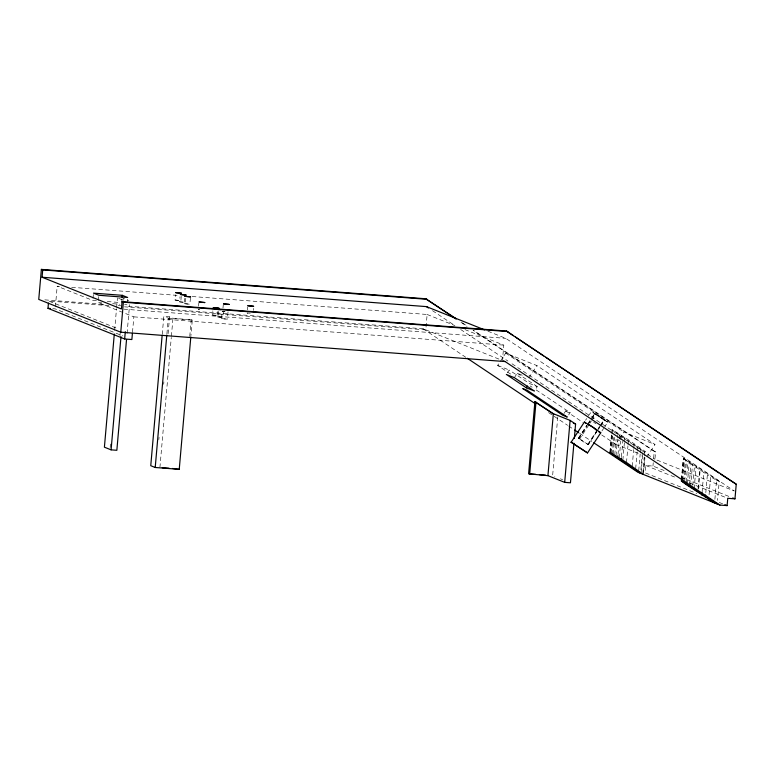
<?xml version="1.0" encoding="UTF-8"?>
<svg xmlns="http://www.w3.org/2000/svg" width="775" height="775" viewBox="0 0 775 775"><rect width="100%" height="100%" fill="white"/><g stroke="black" fill="none" stroke-linecap="round" stroke-linejoin="round"><path stroke-width="0.58" stroke-dasharray="3.88 2.91" d="M55.383 306.793L57.185 286.198L59.598 286.382M93.029 298.365L93.388 294.18M98.377 300.497L98.745 296.321M114.622 330.373L116.512 308.702M116.618 307.501L117.461 297.862M121.675 302.657L122.033 298.472M110.166 447.621L110.476 444.007M119.96 335.633L120.173 333.221M123.022 300.71L123.225 298.307L128.795 300.535M127.207 302.705L127.478 299.567M127.071 333.492L129.599 304.594M132.506 332.223L133.852 316.849L98.192 302.589L101.796 302.87M162.237 334.461L163.816 316.403L169.589 316.839L172.97 318.196L192.297 320.017L190.931 335.672M166.906 333.831L168.282 318.186L163.816 316.403M158.836 439.657L159.049 437.255M163.69 384.274L163.893 381.862M168.107 333.696L169.589 316.839M159.912 467.509L171.285 337.464M171.391 336.253L172.97 318.196M181.263 296.389L180.895 300.574L175.092 300.08L175.508 294.81M185.787 298.201L185.419 302.386L179.616 301.892L180.032 296.622M190.495 297.92L189.788 304.226L184.15 303.703L184.566 298.433M189.759 336.447L191.231 319.591M198.574 306.193L198.846 303.064M218.705 311.366L218.337 315.541L215.179 315.425L212.486 315.008L212.854 310.823M223.413 311.085L222.861 317.353L219.713 317.237L217.019 316.82L217.572 310.543M228.034 311.85L227.395 319.164L221.592 318.68L222.183 311.308L224.362 311.201M222.977 308.062L223.258 304.924M247.39 309.923L247.661 306.793M253.231 310.465L253.415 308.373M192.152 296.515L427.141 314.476L425.795 329.85L124.523 306.823M464.923 329.578L503.808 345.127L502.462 360.501L423.121 328.774L125.502 306.028M557.758 416.94L552.623 475.666L554.852 476.557M609.896 452.309L611.456 434.397M611.562 433.196L612.105 429.582L628.486 439.812L645.459 451.68L642.562 450.643L611.882 429.621M610.119 452.271L611.582 435.55M610.613 452.968L612.182 435.056M612.289 433.855L612.599 430.27M611.281 452.862L612.744 436.141M612.24 454.198L613.703 437.478M613.287 454.034L614.749 437.313M614.759 454.731L616.115 439.202M616.028 455.71L617.491 438.989M617.588 437.798L618.004 433.022M618.004 454.45L619.264 440.113M619.37 438.921L619.68 435.337M619.293 457.783L620.756 441.062M620.852 439.861L621.269 435.085M621.463 456.785L622.819 441.256M622.858 460.098L624.427 442.176M624.534 440.985L624.844 437.4M626.5 462.501L627.963 445.78M628.07 444.588L628.486 439.812M632.216 466.317L633.679 449.597M633.776 448.405L634.202 443.629M635.674 468.652L637.137 451.932M637.234 450.74L637.651 445.964M638.707 470.754L640.169 454.034M640.276 452.842L640.692 448.066M640.886 469.757L642.349 453.036M641.119 472.479L642.582 455.758M642.746 473.719L644.209 456.998M644.316 455.797L644.732 451.021M643.453 472.023L644.713 457.686M643.473 474.377L644.936 457.657M664.185 470.541L652.957 466.056L645.749 465.504L645.11 472.818L696.783 493.481M652.957 466.056L653.248 462.675M653.645 458.17L654.236 451.418L473.06 330.373M487.911 331.196L505.784 338.346L734.274 490.992L654.933 459.275L655.572 451.951L473.389 330.237M681.312 479.628L683.424 458.093L719.229 481.294L717.553 500.408M681.545 479.589L683.424 458.093M682.039 480.287L683.918 458.79L683.201 458.132M682.697 480.18L684.577 458.684M683.666 481.517L685.546 460.021L683.918 458.79M684.712 481.353L686.592 459.856M686.185 482.05L687.958 461.745L685.546 460.021M687.338 484.23L689.324 461.532M689.12 485.353L691 463.847L687.958 461.745M690.602 486.293L692.588 463.605M692.782 485.295L694.458 466.182L691 463.847M694.177 488.608L696.163 465.92M698.033 488.628L699.806 468.323M698.498 489.112L700.164 469.999L694.458 466.182M702.034 492.716L703.807 472.411L700.164 469.999M705.812 492.638L707.381 474.726L703.807 472.411M709.077 494.702L710.646 476.79L707.381 474.726M714.879 499.342L716.555 480.229L710.646 476.79M510.647 374.102L497.637 365.412L499.497 362.574M500.127 361.625L505.717 353.119L536.91 365.597L655.011 444.492L646.931 456.785M507.489 372.688L509.223 370.043L529.248 383.412L537.269 386.628L534.372 391.026M514.358 377.657L517.254 373.25L522.515 375.362M528.841 377.88L536.91 365.597M563.958 413.521L565.692 410.876L570.148 412.658L567.261 417.066M585.532 420.282L586.694 418.519M588.428 415.884L591.499 411.506L599.153 416.156L607.697 422.201L604.81 426.589M596.827 431.607L588.273 444.637L583.565 441.847L578.441 438.214L586.995 425.194M587.653 424.187L589.969 420.66M594.696 413.637L591.122 418.907L594.696 413.637L604.423 420.06L600.383 426.202M578.441 438.214L587.77 424.187M588.923 422.423L590.085 420.67M578.557 438.224L578.993 438.437L586.898 426.415M588.206 424.409L591.102 420.002M591.683 419.13L595.142 413.86M578.993 438.437L579.729 438.863L588.952 424.836M590.104 423.073L591.267 421.309M591.838 420.428L595.878 414.286M587.721 444.414L596.934 430.387M598.097 428.623L599.831 425.988M600.402 425.107L603.87 419.837L604.423 420.06M588.157 444.637L597.38 430.609M598.533 428.846L599.695 427.083M600.267 426.202L604.306 420.06M597.486 430.609L599.802 427.083M601.923 430.987L603.657 428.343M601.72 434.949L615.728 444.308L618.837 439.58M619.458 438.631L623.807 432.014L655.011 444.492M175.043 300.041L180.895 300.574M179.577 301.843L185.419 302.386M184.101 303.655L189.953 304.197M212.486 315.008L218.337 315.541M217.019 316.82L222.861 317.353M221.543 318.632L227.395 319.164M223.21 311.162L222.706 311.201L224.653 311.54M607.697 422.201L591.306 411.496M199.32 309.302L198.293 309.332L199.562 309.593M223.21 311.279L225.089 311.25M71.649 287.302L178.899 295.498M96.449 300.729L92.845 300.448L57.185 286.198M107.26 301.552L120.474 302.56M112.608 303.693L119.815 304.246M124.62 304.614L127.023 304.798M44.776 299.857L105.022 304.468M118.275 305.476L120.687 305.66M108.858 305.621L48.631 301.02L118.633 329.007M123.826 309.147L505.784 338.346M52.797 308.702L55.199 308.886L122.973 335.982M168.282 318.186L192.297 320.017M133.852 316.849L503.808 345.127M250.267 313.177L247.109 313.061L249.802 313.478M224.886 311.724L222.231 311.356M427.141 314.476L454.925 325.577M497.637 365.412L509.223 370.043M654.236 451.418L655.572 451.951M716.555 480.229L719.229 481.294M615.728 444.308L639.133 453.666M681.041 477.284L730.476 497.046M645.749 465.504L677.205 478.078M689.566 483.019L727.764 498.296M719.258 502.471L722.629 503.818M118.575 298.307L123.031 300.09M560.422 478.785L562.65 479.677M603.87 419.837L594.59 413.637M579.729 438.863L588.273 444.637M593.679 422.278L595.82 423.692M462.317 322.836L467.344 326.198M460.98 322.303L467.015 326.343M505.717 353.119L623.807 432.014M432.489 310.659L454.625 325.452M460.67 329.482L507.974 361.092M512.004 363.775L654.933 459.275M517.254 373.25L537.269 386.628M530.119 385.911L532.115 387.248M536.126 389.922L570.148 412.658M565.692 410.876L582.703 422.239M423.121 328.774L466.279 357.614M548.574 412.591L567.649 425.33M568.647 426.008L573.665 429.36M579.69 433.38L591.732 441.43"/><path stroke-width="1.16" d="M41.375 269.39L38.75 299.402L120.764 332.194L505.135 361.567L719.917 505.058L727.124 505.61L727.764 498.296L734.971 498.848L736.25 484.21L506.424 331.022L122.053 301.64L121.413 308.963L42.073 277.237L42.712 269.923L41.375 269.39L425.746 298.772L456.272 318.806M132.418 333.269L131.866 339.537L124.659 338.985L47.992 308.334L48.447 303.112M114.303 333.986L104.402 447.175L111.087 449.849L116.851 450.294L126.538 339.508M122.13 297.426L122.314 295.333L93.484 293.134L98.832 295.275L127.662 297.474L122.314 295.333M120.764 332.194L123.39 302.182L122.053 301.64M111.087 449.849L120.987 336.66M124.659 338.985L125.298 331.671M162.13 335.662L150.757 465.707L155.213 467.49L179.238 469.33L190.824 336.873M155.213 467.49L166.799 335.042M574.333 438.447L575.592 424.061L570.109 420.399L553.35 413.705L534.915 401.673L528.598 473.835L547.925 475.656L564.684 482.36L570.448 482.796L573.917 443.242M529.664 474.261L535.98 402.099M547.925 475.656L553.35 413.705M564.684 482.36L570.109 420.399M640.576 473.341L617.694 458.035L617.908 455.642M621.153 460.36L621.356 457.977M714.569 502.927L685.972 484.443L686.185 482.05M701.821 495.099L702.034 492.716M705.395 497.414L705.608 495.031M526.351 387.82L534.372 391.026L514.358 377.657L506.337 374.451L526.351 387.82L527.504 386.057M571.127 442.225L584.379 422.046L592.226 426.705L600.77 432.75L587.518 452.929L571.127 442.225L587.518 452.929M643.25 474.407L626.5 462.501L609.896 452.309L617.694 458.035M600.77 432.75L598.62 431.675M42.712 269.923L427.083 299.305M42.073 277.237L426.444 306.619L484.559 329.85M123.39 302.182L507.761 331.555M47.992 308.334L50.394 308.518M529.8 473.922L535.806 474.387M539.41 474.658L545.416 475.123M162.188 467.683L169.037 468.207M172.467 468.468L179.238 469.33M220.807 309.622L217.94 309.613M503.353 360.859L505.135 361.567M736.25 484.21L720.818 474.261M573.364 423.169L575.592 424.061M732.724 497.947L734.971 498.848M724.877 504.709L727.124 505.61M719.917 505.058L637.903 472.266L593.737 442.767M595.21 429.369C602.001 433.322 586.462 422.704 588.419 424.826M506.424 331.022L513.476 335.73M515.491 337.077L543.672 355.909M545.687 357.246L573.868 376.078M575.883 377.425L718.812 472.915M425.746 298.772L455.942 318.942M426.444 306.619L428.459 307.966M717.243 503.992L681.215 480.82L685.972 484.443M534.915 401.673L553.786 414.286M467.286 358.282L535.525 403.882M574.672 430.028L578.683 432.712M585.648 423.111L584.379 422.046M175.847 292.688L181.534 293.26L175.847 292.688M180.372 294.5L186.058 295.062L180.372 294.5M184.905 296.312L190.592 296.873L184.905 296.312M199.097 301.988L204.784 302.55L199.097 301.988M223.5 303.848L229.187 304.42L223.5 303.848M213.29 307.656L218.976 308.227L213.29 307.656M247.913 305.718L253.599 306.28L247.913 305.718M527.223 390.319L522.767 388.537L562.795 415.284L567.261 417.066L527.223 390.319"/></g></svg>
